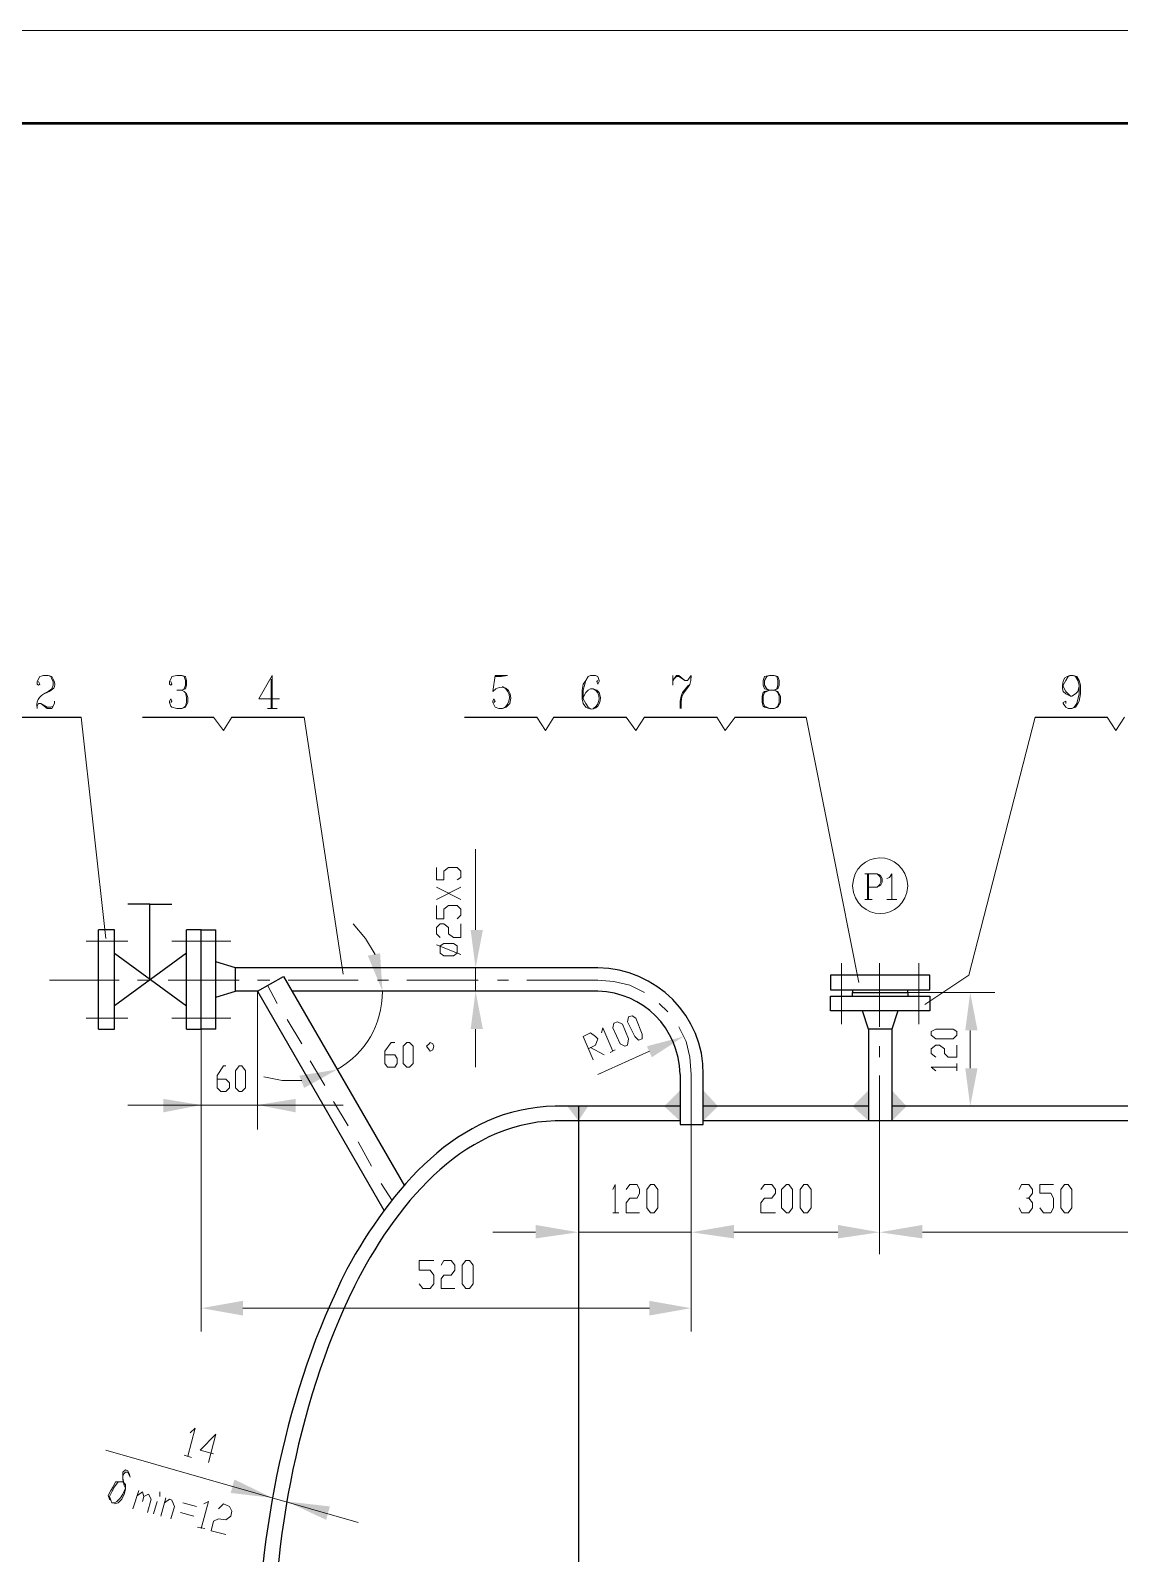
# Model space of a CAD drawing. Header units: millimetres. Extents: x -219 to 948, y -831 to -7.
# Drawn here: x -111.1 to 49, y -231 to -7 of the extents above; entities that cross this region are included whole.
import ezdxf

# ---------------------------------------------------------------- set-up
doc = ezdxf.new("R2010")
doc.units = ezdxf.units.MM
doc.layers.add('1', color=7, linetype='Continuous')

msp = doc.modelspace()

# ---------------------------------------------------------------- hatches: boundary and pattern name
h = msp.add_hatch(color=0)
h.dxf.hatch_style = 2
h.paths.add_polyline_path([(-46.4, -139.29), (-44.6, -139.29), (-45.68, -144.87)])
h = msp.add_hatch(color=0)
h.dxf.hatch_style = 2
h.paths.add_polyline_path([(-59.72, -142.71), (-61.52, -143.07), (-59.36, -148.29)])
h = msp.add_hatch(color=0)
h.dxf.hatch_style = 2
h.paths.add_polyline_path([(-46.4, -153.87), (-44.6, -153.87), (-45.68, -148.29)])
h = msp.add_hatch(color=0)
h.dxf.hatch_style = 2
h.paths.add_polyline_path([(26.32, -154.05), (28.12, -154.05), (27.04, -148.47)])
h = msp.add_hatch(color=0)
h.dxf.hatch_style = 2
h.paths.add_polyline_path([(-20.48, -156.39), (-19.76, -158.01), (-15.08, -154.95)])
h = msp.add_hatch(color=0)
h.dxf.hatch_style = 2
h.paths.add_polyline_path([(-71.6, -160.71), (-70.88, -162.51), (-66.02, -159.81)])
h = msp.add_hatch(color=0)
h.dxf.hatch_style = 2
h.paths.add_polyline_path([(26.32, -159.63), (28.12, -159.63), (27.04, -165.21)])
h = msp.add_hatch(color=0)
h.dxf.hatch_style = 2
h.paths.add_polyline_path([(-17.96, -165.21), (-15.62, -167.37), (-15.62, -162.87)])
h = msp.add_hatch(color=0)
h.dxf.hatch_style = 2
h.paths.add_polyline_path([(-10.04, -165.21), (-12.2, -167.37), (-12.2, -162.87)])
h = msp.add_hatch(color=0)
h.dxf.hatch_style = 2
h.paths.add_polyline_path([(9.76, -165.21), (12.1, -167.37), (12.1, -162.87)])
h = msp.add_hatch(color=0)
h.dxf.hatch_style = 2
h.paths.add_polyline_path([(17.68, -165.21), (15.52, -167.37), (15.52, -162.87)])
h = msp.add_hatch(color=0)
h.dxf.hatch_style = 2
h.paths.add_polyline_path([(-91.58, -166.11), (-91.58, -164.13), (-86, -165.03)])
h = msp.add_hatch(color=0)
h.dxf.hatch_style = 2
h.paths.add_polyline_path([(-72.14, -166.11), (-72.14, -164.13), (-77.72, -165.03)])
h = msp.add_hatch(color=0)
h.dxf.hatch_style = 2
h.paths.add_polyline_path([(-30.56, -167.37), (-32.18, -165.21), (-29.12, -165.21)])
h = msp.add_hatch(color=0)
h.dxf.hatch_style = 2
h.paths.add_polyline_path([(-36.86, -182.67), (-36.86, -184.65), (-30.56, -183.75)])
h = msp.add_hatch(color=0)
h.dxf.hatch_style = 2
h.paths.add_polyline_path([(-7.7, -182.67), (-7.7, -184.65), (-14, -183.75)])
h = msp.add_hatch(color=0)
h.dxf.hatch_style = 2
h.paths.add_polyline_path([(-7.7, -182.67), (-7.7, -184.65), (-14, -183.75)])
h = msp.add_hatch(color=0)
h.dxf.hatch_style = 2
h.paths.add_polyline_path([(7.6, -182.67), (7.6, -184.65), (13.72, -183.75)])
h = msp.add_hatch(color=0)
h.dxf.hatch_style = 2
h.paths.add_polyline_path([(20.02, -182.67), (20.02, -184.65), (13.72, -183.75)])
h = msp.add_hatch(color=0)
h.dxf.hatch_style = 2
h.paths.add_polyline_path([(-79.88, -193.83), (-79.88, -195.99), (-86, -194.91)])
h = msp.add_hatch(color=0)
h.dxf.hatch_style = 2
h.paths.add_polyline_path([(-20.12, -193.83), (-20.12, -195.99), (-14, -194.91)])
h = msp.add_hatch(color=0)
h.dxf.hatch_style = 2
h.paths.add_polyline_path([(-81.14, -220.11), (-81.68, -222.09), (-75.56, -222.81)])
h = msp.add_hatch(color=0)
h.dxf.hatch_style = 2
h.paths.add_polyline_path([(-67.1, -224.07), (-67.64, -226.05), (-73.4, -223.35)])

# ---------------------------------------------------------------- linework, layer by layer
at = {"layer": '1', "color": 0, "lineweight": 5}
for points in [[(-218.84, -6.99), (-218.84, -830.85), (947.56, -830.85), (947.56, -6.99), (-218.84, -6.99)], [(-108.5, -101.85), (-108.14, -102.03), (-107.96, -102.39), (-107.78, -102.75), (-107.78, -103.29), (-107.96, -103.83), (-108.5, -104.19), (-109.22, -104.55)], [(-90.5, -102.75), (-90.32, -103.11), (-90.5, -103.29), (-90.68, -103.11), (-90.68, -102.75), (-90.5, -102.39), (-90.32, -102.03), (-89.6, -101.85), (-88.88, -101.85), (-88.34, -102.03), (-88.16, -102.57), (-88.16, -103.29), (-88.34, -103.83), (-88.88, -104.01), (-89.6, -104.01)], [(-88.88, -101.85), (-88.52, -102.03), (-88.34, -102.57), (-88.34, -103.29), (-88.52, -103.83), (-88.88, -104.01), (-88.52, -104.19), (-88.16, -104.55), (-87.98, -105.09), (-87.98, -105.81), (-88.34, -106.53), (-88.88, -106.71), (-89.6, -106.71), (-90.32, -106.53), (-90.5, -106.35), (-90.68, -105.81), (-90.68, -105.63), (-90.5, -105.27), (-90.32, -105.63), (-90.5, -105.81)], [(-75.56, -106.71), (-75.56, -101.85), (-77.54, -105.27), (-74.48, -105.27)], [(-75.74, -102.39), (-75.74, -106.71)], [(-42.8, -101.85), (-41, -101.85)], [(-42.8, -102.03), (-41.9, -102.03), (-41, -101.85)], [(-28.76, -101.85), (-29.12, -102.03), (-29.48, -102.57), (-29.84, -104.01), (-29.84, -105.27), (-29.48, -105.99), (-29.12, -106.53), (-28.76, -106.71)], [(-16.7, -101.85), (-16.7, -103.29)], [(-16.7, -102.75), (-16.52, -102.39), (-16.16, -101.85), (-15.8, -101.85), (-14.9, -102.57), (-14.54, -102.57), (-14.36, -102.39), (-14, -101.85)], [(-16.52, -102.39), (-16.16, -102.03), (-15.8, -102.03), (-14.9, -102.57)], [(-2.48, -101.85), (-3.2, -102.03), (-3.38, -102.57), (-3.38, -103.29), (-3.2, -103.83), (-2.48, -104.01), (-1.76, -104.01), (-1.22, -103.83), (-1.04, -103.29), (-1.04, -102.57), (-1.22, -102.03), (-1.76, -101.85), (-2.48, -101.85), (-2.84, -102.03), (-3.2, -102.57), (-3.2, -103.29), (-2.84, -103.83), (-2.48, -104.01)], [(-1.76, -104.01), (-1.4, -103.83), (-1.22, -103.29), (-1.22, -102.57), (-1.4, -102.03), (-1.76, -101.85)], [(41.8, -104.91), (41.44, -104.55), (41.08, -104.19), (40.72, -103.47), (40.72, -103.29), (41.08, -102.57), (41.44, -102.03), (41.8, -101.85)], [(42.16, -101.85), (42.52, -102.03), (42.88, -102.57), (43.06, -103.29), (43.06, -104.55), (42.7, -105.99), (42.34, -106.53), (41.98, -106.71)], [(-88.34, -104.37), (-88.16, -105.09), (-88.16, -105.81), (-88.34, -106.35), (-88.52, -106.53), (-88.88, -106.71)], [(-14.36, -103.29), (-15.26, -104.37), (-15.44, -104.91), (-15.62, -105.63), (-15.62, -106.71)], [(-2.48, -104.01), (-3.2, -104.19), (-3.38, -104.37), (-3.56, -104.91), (-3.56, -105.81), (-3.38, -106.35), (-3.2, -106.53), (-2.48, -106.71), (-1.76, -106.71), (-1.22, -106.53), (-0.86, -105.81), (-0.86, -104.91), (-1.22, -104.19), (-1.76, -104.01)], [(-2.48, -104.01), (-2.84, -104.19), (-3.2, -104.37), (-3.38, -104.91), (-3.38, -105.81), (-3.2, -106.35), (-2.84, -106.53), (-2.48, -106.71)], [(-1.76, -106.71), (-1.4, -106.53), (-1.22, -106.35), (-1.04, -105.81), (-1.04, -104.91), (-1.22, -104.37), (-1.4, -104.19), (-1.76, -104.01)], [(-110.12, -106.35), (-109.94, -105.99), (-109.58, -105.99), (-108.68, -106.53), (-108.14, -106.53), (-107.78, -106.35), (-107.6, -105.99)], [(-109.58, -105.99), (-108.68, -106.71), (-107.96, -106.71), (-107.6, -105.99), (-107.6, -105.63)], [(-76.28, -106.71), (-74.84, -106.71)], [(-100.04, -140.55), (-103.64, -107.97)], [(-84.2, -107.97), (-82.76, -109.95), (-81.5, -107.97)], [(-65.12, -145.77), (-70.88, -107.97)], [(-36.68, -107.97), (-35.42, -109.95), (-34.16, -107.97)], [(-23.54, -107.97), (-22.1, -109.95), (-20.84, -107.97)], [(-10.22, -107.97), (-8.96, -109.95), (-7.52, -107.97)], [(10.66, -147.03), (2.92, -107.97)], [(20.38, -150.27), (26.86, -145.95), (36.58, -107.97)], [(47.2, -107.97), (48.46, -109.95), (49.72, -107.97)], [(-45.68, -133.71), (-45.68, -127.41)], [(-48.38, -131.91), (-47.84, -131.55), (-47.84, -130.65), (-48.38, -130.11), (-49.64, -130.11), (-50.36, -130.65), (-50.36, -131.91), (-51.44, -131.91), (-51.44, -130.11)], [(11.56, -131.01), (13.36, -131.01), (13.72, -131.19), (13.9, -131.37), (14.08, -131.73), (14.08, -132.27), (13.9, -132.63), (13.72, -132.81), (13.36, -132.99), (12.1, -132.99)], [(11.92, -131.01), (11.92, -134.79)], [(12.1, -131.01), (12.1, -134.79)], [(13.36, -131.01), (13.72, -131.37), (13.9, -131.73), (13.9, -132.27), (13.72, -132.63), (13.36, -132.99)], [(14.8, -131.73), (15.16, -131.55), (15.52, -131.01), (15.52, -134.79)], [(15.52, -131.19), (15.52, -134.79)], [(-47.84, -134.79), (-51.44, -132.99)], [(-51.44, -134.79), (-47.84, -132.99)], [(-45.68, -139.29), (-45.68, -133.71)], [(-48.38, -137.67), (-47.84, -137.13), (-47.84, -136.23), (-48.38, -135.69), (-49.64, -135.69), (-50.36, -136.23), (-50.36, -137.67), (-51.44, -137.67), (-51.44, -135.69)], [(11.56, -134.79), (12.64, -134.79)], [(14.8, -134.79), (16.24, -134.79)], [(-60.44, -142.89), (-61.88, -140.55), (-63.68, -138.39)], [(-50.9, -140.37), (-51.44, -139.83), (-51.44, -138.93), (-50.9, -138.39), (-50.36, -138.39), (-49.64, -138.93), (-49.64, -139.83), (-48.92, -140.37), (-47.84, -140.37), (-47.84, -138.39)], [(-96.8, -140.91), (-102.92, -140.91)], [(-90.32, -140.91), (-81.68, -140.91)], [(-47.84, -142.89), (-51.44, -141.45)], [(-48.38, -142.71), (-48.92, -143.07), (-50.36, -143.07), (-50.9, -142.71), (-50.9, -141.63), (-50.36, -141.27), (-48.92, -141.27), (-48.38, -141.63), (-48.38, -142.71)], [(-45.68, -144.87), (-49.1, -144.87)], [(-45.68, -144.87), (-45.68, -148.29)], [(8.14, -144.15), (8.14, -153.15)], [(13.72, -144.15), (13.72, -153.51)], [(19.48, -144.15), (19.48, -153.15)], [(-98.06, -146.67), (-108.32, -146.67)], [(-93.56, -146.67), (-95.36, -146.67)], [(-80.42, -146.67), (-90.86, -146.67)], [(-75.92, -146.67), (-77.72, -146.67)], [(-76.28, -147.39), (-74.84, -150.09)], [(-62.96, -146.67), (-73.22, -146.67)], [(-58.46, -146.67), (-60.08, -146.67)], [(-45.32, -146.67), (-55.76, -146.67)], [(-40.82, -146.67), (-42.44, -146.67)], [(-27.68, -146.67), (-38.12, -146.67)], [(-20.84, -148.47), (-20.84, -148.47), (-23, -147.39), (-25.34, -146.85), (-27.68, -146.67)], [(-77.72, -148.29), (-77.72, -156.75)], [(-45.32, -148.29), (-49.1, -148.29)], [(17.86, -148.47), (30.64, -148.47)], [(-96.8, -152.25), (-102.92, -152.25)], [(-90.32, -152.25), (-81.68, -152.25)], [(-21.74, -155.49), (-22.28, -154.95), (-23.36, -152.79), (-23.18, -152.07), (-22.64, -151.89), (-22.1, -152.25), (-21.2, -154.59), (-21.2, -155.31), (-21.74, -155.49)], [(-17.42, -151.35), (-18.68, -150.09)], [(-86, -153.87), (-86, -159.27)], [(-73.4, -152.43), (-71.24, -156.03)], [(-45.68, -153.87), (-45.68, -159.45)], [(-28.4, -158.37), (-29.84, -154.95), (-28.76, -154.41), (-28.04, -154.95), (-27.68, -155.31), (-28.04, -156.21), (-29.12, -156.75)], [(-27.14, -154.41), (-26.96, -153.69), (-25.52, -157.11)], [(-23.72, -156.39), (-24.44, -156.03), (-25.52, -153.69), (-25.34, -152.97), (-24.8, -152.79), (-24.08, -153.15), (-23.18, -155.31), (-23.36, -156.21), (-23.72, -156.39)], [(-14, -160.53), (-14.18, -158.01), (-14.72, -155.67), (-15.8, -153.51)], [(25.06, -154.77), (24.52, -155.31), (22, -155.31), (21.28, -154.77), (21.28, -154.23), (22, -153.87), (24.52, -153.87), (25.06, -154.23), (25.06, -154.77)], [(27.04, -154.05), (27.04, -159.63)], [(-77.72, -156.75), (-77.72, -168.63)], [(-59, -157.65), (-57.56, -157.65), (-57.2, -158.19), (-57.2, -158.91), (-57.56, -159.45), (-58.64, -159.45), (-59, -158.91), (-59, -157.11), (-58.1, -155.85), (-57.56, -155.85)], [(-55.76, -159.45), (-56.3, -158.91), (-56.3, -156.39), (-55.76, -155.85), (-55.4, -155.85), (-54.86, -156.39), (-54.86, -158.91), (-55.4, -159.45), (-55.76, -159.45)], [(-51.8, -156.39), (-51.98, -156.03), (-52.34, -155.85), (-52.52, -156.03), (-52.88, -156.39), (-52.52, -156.93), (-52.34, -157.11), (-51.98, -156.93), (-51.8, -156.39)], [(-28.76, -156.57), (-26.78, -157.65)], [(13.72, -156.39), (13.72, -158.01)], [(22, -158.01), (21.28, -157.47), (21.28, -156.75), (22, -156.21), (22.54, -156.21), (23.26, -156.75), (23.26, -157.47), (23.8, -158.01), (25.06, -158.01), (25.06, -156.21)], [(-69.98, -158.55), (-67.82, -162.15)], [(-27.68, -160.53), (-20.12, -157.11)], [(-25.88, -157.29), (-25.16, -156.93)], [(25.06, -159.99), (25.06, -158.91)], [(-86, -159.27), (-86, -168.63)], [(-83.66, -161.25), (-82.4, -161.25), (-81.86, -161.79), (-81.86, -162.51), (-82.4, -163.05), (-83.12, -163.05), (-83.66, -162.51), (-83.66, -160.71), (-82.76, -159.27), (-82.4, -159.27)], [(-80.42, -163.05), (-80.96, -162.51), (-80.96, -159.99), (-80.42, -159.27), (-80.06, -159.27), (-79.52, -159.99), (-79.52, -162.51), (-80.06, -163.05), (-80.42, -163.05)], [(-76.82, -160.89), (-74.12, -161.43), (-71.24, -161.43)], [(-14, -169.53), (-14, -160.53)], [(13.72, -160.71), (13.72, -170.25)], [(22, -159.99), (21.28, -159.45), (25.06, -159.45)], [(-65.12, -165.03), (-96.8, -165.03)], [(-66.56, -164.49), (-64.4, -168.09)], [(-30.56, -165.21), (-30.56, -186.99)], [(15.52, -165.21), (30.64, -165.21)], [(-86, -168.63), (-86, -198.33)], [(-14, -169.53), (-14, -186.99)], [(-14, -169.53), (-14, -186.99)], [(-62.96, -170.43), (-60.98, -174.03)], [(13.72, -170.25), (13.72, -186.99)], [(13.72, -170.25), (13.72, -186.99)], [(-59.54, -176.55), (-57.92, -179.07)], [(-25.52, -177.45), (-25.16, -176.73), (-25.16, -180.87)], [(-23.54, -177.45), (-23, -176.73), (-21.92, -176.73), (-21.56, -177.45), (-21.56, -177.99), (-21.92, -178.71), (-23, -178.71), (-23.54, -179.43), (-23.54, -180.87), (-21.56, -180.87)], [(-19.94, -180.87), (-20.48, -180.15), (-20.48, -177.45), (-19.94, -176.73), (-19.4, -176.73), (-18.86, -177.45), (-18.86, -180.15), (-19.4, -180.87), (-19.94, -180.87)], [(-3.74, -177.45), (-3.2, -176.73), (-2.12, -176.73), (-1.58, -177.45), (-1.58, -177.99), (-2.12, -178.71), (-3.2, -178.71), (-3.74, -179.43), (-3.74, -180.87), (-1.58, -180.87)], [(0.04, -180.87), (-0.68, -180.15), (-0.68, -177.45), (0.04, -176.73), (0.4, -176.73), (0.94, -177.45), (0.94, -180.15), (0.4, -180.87), (0.04, -180.87)], [(2.56, -180.87), (2.02, -180.15), (2.02, -177.45), (2.56, -176.73), (3.1, -176.73), (3.64, -177.45), (3.64, -180.15), (3.1, -180.87), (2.56, -180.87)], [(34.24, -177.45), (34.6, -176.73), (35.68, -176.73), (36.22, -177.45), (36.22, -177.99), (35.68, -178.71), (35.32, -178.71)], [(37.3, -180.15), (37.84, -180.87), (38.92, -180.87), (39.28, -180.15), (39.28, -178.71), (38.92, -177.99), (37.3, -177.99), (37.3, -176.73), (39.28, -176.73)], [(40.9, -180.87), (40.36, -180.15), (40.36, -177.45), (40.9, -176.73), (41.44, -176.73), (41.98, -177.45), (41.98, -180.15), (41.44, -180.87), (40.9, -180.87)], [(35.68, -178.71), (36.22, -179.43), (36.22, -180.15), (35.68, -180.87), (34.6, -180.87), (34.24, -180.15)], [(-25.52, -180.87), (-24.62, -180.87)], [(-36.86, -183.75), (-43.16, -183.75)], [(-30.56, -183.75), (-14, -183.75)], [(-7.7, -183.75), (-1.4, -183.75)], [(-7.7, -183.75), (7.6, -183.75)], [(20.02, -183.75), (56.2, -183.75)], [(-53.96, -191.31), (-53.42, -192.03), (-52.34, -192.03), (-51.8, -191.31), (-51.8, -190.05), (-52.34, -189.33), (-53.96, -189.33), (-53.96, -187.89), (-51.8, -187.89)], [(-50.72, -188.61), (-50.36, -187.89), (-49.28, -187.89), (-48.74, -188.61), (-48.74, -189.33), (-49.28, -190.05), (-50.36, -190.05), (-50.72, -190.59), (-50.72, -192.03), (-48.74, -192.03)], [(-47.12, -192.03), (-47.66, -191.31), (-47.66, -188.61), (-47.12, -187.89), (-46.58, -187.89), (-46.04, -188.61), (-46.04, -191.31), (-46.58, -192.03), (-47.12, -192.03)], [(-14, -186.99), (-14, -198.33)], [(-79.88, -194.91), (-20.12, -194.91)], [(-87.62, -213.27), (-86.9, -212.55), (-87.98, -216.69)], [(-84.2, -216.33), (-86.18, -215.79), (-83.84, -213.45), (-84.92, -217.59)], [(-62.96, -226.41), (-100.04, -215.79)], [(-88.52, -216.51), (-87.44, -216.87)], [(-99.14, -223.53), (-99.32, -223.17), (-99.5, -222.99), (-99.68, -222.45), (-99.32, -221.73), (-98.96, -221.19), (-98.6, -220.47), (-97.88, -220.47), (-97.52, -220.47), (-97.34, -220.83), (-97.52, -219.93), (-97.52, -219.39), (-97.52, -219.03), (-97.16, -218.67), (-96.8, -218.85), (-96.62, -219.21), (-96.44, -219.75), (-96.8, -219.03), (-97.16, -219.03), (-97.34, -219.21), (-97.52, -219.57), (-97.52, -220.11), (-97.34, -221.01), (-97.16, -221.37), (-97.52, -222.27), (-97.88, -222.81), (-98.42, -223.35), (-98.78, -223.53), (-99.14, -223.53)], [(-99.32, -223.17), (-99.5, -222.63), (-99.14, -221.91), (-98.78, -221.19), (-98.24, -220.47), (-97.52, -220.47), (-97.16, -220.83), (-97.16, -221.19), (-97.16, -221.55), (-97.34, -222.27), (-97.7, -222.99), (-98.24, -223.53), (-98.78, -223.71)], [(-96.08, -224.43), (-95.18, -221.73)], [(-95.36, -222.45), (-94.64, -221.91), (-94.46, -222.63), (-94.64, -223.35)], [(-94.46, -222.63), (-93.74, -222.27), (-93.38, -222.99), (-93.92, -224.97)], [(-93.02, -225.15), (-92.48, -223.35)], [(-92.12, -222.63), (-92.12, -221.91)], [(-91.94, -225.51), (-91.22, -222.81)], [(-91.4, -223.53), (-90.68, -222.99), (-90.32, -223.17), (-89.96, -224.07), (-90.5, -225.87)], [(-88.7, -223.53), (-86.72, -224.07)], [(-85.64, -223.71), (-84.92, -223.35), (-86, -227.31)], [(-83.48, -224.43), (-82.76, -223.71), (-81.86, -224.07), (-81.5, -224.79), (-81.68, -225.51), (-82.4, -226.05), (-83.48, -225.87), (-84.2, -226.23), (-84.56, -227.67), (-82.4, -228.21)], [(-87.08, -225.51), (-89.06, -224.97)], [(-86.54, -227.13), (-85.46, -227.31)]]:
    msp.add_lwpolyline(points, dxfattribs=at)
at = {"layer": '1', "color": 0, "lineweight": 50}
msp.add_lwpolyline([(-184.1, -20.67), (-184.1, -816.99), (933.7, -816.99), (933.7, -20.67), (-184.1, -20.67)], dxfattribs=at)
at = {"layer": '1', "color": 0, "lineweight": 25}
for points in [[(-114.26, -107.97), (-103.64, -107.97)], [(-94.64, -107.97), (-84.2, -107.97)], [(-81.5, -107.97), (-70.88, -107.97)], [(-47.3, -107.97), (-36.68, -107.97)], [(-34.16, -107.97), (-23.54, -107.97)], [(-20.84, -107.97), (-10.22, -107.97)], [(-7.52, -107.97), (2.92, -107.97)], [(36.58, -107.97), (47.2, -107.97)], [(-93.56, -135.51), (-96.8, -135.51)], [(-93.56, -146.67), (-93.56, -135.51), (-90.32, -135.51)], [(-101.12, -153.87), (-101.12, -139.29)], [(-98.78, -139.29), (-101.12, -139.29)], [(-98.78, -153.87), (-98.78, -139.29)], [(-88.16, -153.87), (-88.16, -139.29)], [(-86, -139.29), (-88.16, -139.29)], [(-86, -153.87), (-86, -139.29)], [(-86, -139.29), (-83.84, -139.29)], [(-83.84, -153.87), (-83.84, -139.29)], [(-98.78, -142.71), (-88.16, -150.45)], [(-88.16, -142.71), (-98.78, -150.45)], [(-77.72, -148.29), (-80.96, -148.29), (-80.96, -144.87), (-83.84, -143.97)], [(-27.68, -144.87), (-80.96, -144.87)], [(-77.72, -148.29), (-73.94, -146.13)], [(-73.94, -146.13), (-56.12, -176.91)], [(6.52, -145.95), (6.52, -148.11), (21.1, -148.11), (21.1, -145.95), (6.52, -145.95)], [(-83.84, -149.19), (-80.96, -148.29)], [(-77.72, -148.29), (-59.18, -180.51)], [(-27.68, -148.29), (-72.68, -148.29)], [(6.52, -151.17), (6.52, -149.01), (21.1, -149.01), (21.1, -151.17), (6.52, -151.17)], [(9.76, -148.11), (9.76, -148.47)], [(9.76, -149.01), (9.76, -148.47), (17.86, -148.47), (17.86, -149.01)], [(17.86, -148.47), (17.86, -148.11)], [(15.52, -153.87), (12.1, -153.87), (11.2, -151.17)], [(16.42, -151.17), (15.52, -153.87)], [(-101.12, -153.87), (-98.78, -153.87)], [(-88.16, -153.87), (-86, -153.87)], [(-83.84, -153.87), (-86, -153.87)], [(12.1, -153.87), (12.1, -167.37)], [(15.52, -153.87), (15.52, -167.37)], [(-15.62, -160.53), (-15.62, -167.91), (-12.2, -167.91)], [(-12.2, -167.91), (-12.2, -160.53)], [(-15.62, -165.21), (-33.98, -165.21)], [(-30.56, -165.21), (-30.56, -336.03)], [(12.1, -165.21), (-12.2, -165.21)], [(56.92, -165.21), (15.52, -165.21)], [(-15.62, -167.37), (-33.98, -167.37)], [(56.92, -167.37), (-12.2, -167.37)]]:
    msp.add_lwpolyline(points, dxfattribs=at)
at = {"layer": '1', "color": 0, "lineweight": 5}
for points, knots in [([(-109.94, -102.75), (-109.94, -102.75), (-109.76, -103.11), (-109.76, -103.11), (-109.76, -103.11), (-109.94, -103.29), (-109.94, -103.29), (-109.94, -103.29), (-110.12, -103.11), (-110.12, -103.11), (-110.12, -103.11), (-110.12, -102.75), (-110.12, -102.75), (-110.12, -102.75), (-109.76, -102.03), (-109.76, -102.03), (-109.76, -102.03), (-109.22, -101.85), (-109.22, -101.85), (-109.22, -101.85), (-108.5, -101.85), (-108.5, -101.85), (-108.5, -101.85), (-107.96, -102.03), (-107.96, -102.03), (-107.96, -102.03), (-107.78, -102.39), (-107.78, -102.39), (-106.52, -104.91), (-110.66, -103.65), (-110.12, -106.71)], [0, 0, 0, 0, 1, 1, 1, 2, 2, 2, 3, 3, 3, 4, 4, 4, 5, 5, 5, 6, 6, 6, 7, 7, 7, 8, 8, 8, 9, 9, 9, 10, 10, 10, 10]), ([(-42.8, -101.85), (-42.8, -101.85), (-43.16, -104.19), (-43.16, -104.19), (-42.08, -102.93), (-39.92, -103.65), (-40.64, -105.99), (-40.64, -105.99), (-41.18, -106.53), (-41.18, -106.53), (-41.18, -106.53), (-41.72, -106.71), (-41.72, -106.71), (-41.72, -106.71), (-42.26, -106.71), (-42.26, -106.71), (-42.26, -106.71), (-42.8, -106.53), (-42.8, -106.53), (-42.8, -106.53), (-43.16, -105.81), (-43.16, -105.81), (-43.16, -105.81), (-43.16, -105.63), (-43.16, -105.63), (-43.16, -105.63), (-42.98, -105.27), (-42.98, -105.27), (-42.98, -105.27), (-42.8, -105.63), (-42.8, -105.63), (-42.8, -105.63), (-42.98, -105.81), (-42.98, -105.81)], [0, 0, 0, 0, 1, 1, 1, 2, 2, 2, 3, 3, 3, 4, 4, 4, 5, 5, 5, 6, 6, 6, 7, 7, 7, 8, 8, 8, 9, 9, 9, 10, 10, 10, 11, 11, 11, 11]), ([(-27.68, -102.57), (-27.68, -102.57), (-27.86, -102.75), (-27.86, -102.75), (-27.86, -102.75), (-27.68, -103.11), (-27.68, -103.11), (-27.68, -103.11), (-27.5, -102.75), (-27.5, -102.75), (-27.5, -102.75), (-27.5, -102.57), (-27.5, -102.57), (-27.5, -102.57), (-27.68, -102.03), (-27.68, -102.03), (-27.68, -102.03), (-28.04, -101.85), (-28.04, -101.85), (-28.04, -101.85), (-28.76, -101.85), (-28.76, -101.85), (-28.76, -101.85), (-29.12, -102.03), (-29.12, -102.03), (-29.12, -102.03), (-29.48, -102.57), (-29.48, -102.57), (-29.48, -102.57), (-29.84, -103.11), (-29.84, -103.11), (-29.84, -103.11), (-30.02, -104.01), (-30.02, -104.01), (-30.02, -104.01), (-30.02, -105.27), (-30.02, -105.27), (-30.02, -105.27), (-29.84, -105.99), (-29.84, -105.99), (-29.84, -105.99), (-29.48, -106.53), (-29.48, -106.53), (-28.4, -107.25), (-27.32, -106.53), (-27.32, -105.09), (-27.32, -105.09), (-27.5, -104.37), (-27.5, -104.37), (-27.5, -104.37), (-27.86, -104.01), (-27.86, -104.01), (-27.86, -104.01), (-28.4, -103.83), (-28.4, -103.83), (-28.4, -103.83), (-28.76, -103.83), (-28.76, -103.83), (-28.76, -103.83), (-29.12, -104.01), (-29.12, -104.01), (-29.12, -104.01), (-29.48, -104.37), (-29.48, -104.37), (-29.48, -104.37), (-29.84, -105.09), (-29.84, -105.09)], [0, 0, 0, 0, 1, 1, 1, 2, 2, 2, 3, 3, 3, 4, 4, 4, 5, 5, 5, 6, 6, 6, 7, 7, 7, 8, 8, 8, 9, 9, 9, 10, 10, 10, 11, 11, 11, 12, 12, 12, 13, 13, 13, 14, 14, 14, 15, 15, 15, 16, 16, 16, 17, 17, 17, 18, 18, 18, 19, 19, 19, 20, 20, 20, 21, 21, 21, 22, 22, 22, 22]), ([(43.06, -103.47), (43.06, -103.47), (42.88, -104.19), (42.88, -104.19), (42.88, -104.19), (42.52, -104.55), (42.52, -104.55), (42.52, -104.55), (41.98, -104.91), (41.98, -104.91), (41.98, -104.91), (41.8, -104.91), (41.8, -104.91), (41.8, -104.91), (41.08, -104.55), (41.08, -104.55), (41.08, -104.55), (40.72, -104.19), (40.72, -104.19), (40.36, -103.11), (40.72, -101.67), (42.16, -101.85), (42.16, -101.85), (42.7, -102.03), (42.7, -102.03), (42.7, -102.03), (43.06, -102.57), (43.06, -102.57), (43.06, -102.57), (43.24, -103.29), (43.24, -103.29), (43.24, -103.29), (43.24, -104.55), (43.24, -104.55), (43.24, -104.55), (43.06, -105.63), (43.06, -105.63), (43.06, -105.63), (42.88, -105.99), (42.88, -105.99), (42.88, -105.99), (42.52, -106.53), (42.52, -106.53), (42.52, -106.53), (41.98, -106.71), (41.98, -106.71), (41.98, -106.71), (41.44, -106.71), (41.44, -106.71), (41.44, -106.71), (41.08, -106.53), (41.08, -106.53), (41.08, -106.53), (40.72, -105.99), (40.72, -105.99), (40.72, -105.99), (40.72, -105.81), (40.72, -105.81), (40.72, -105.81), (41.08, -105.63), (41.08, -105.63), (41.08, -105.63), (41.08, -105.81), (41.08, -105.81), (41.08, -105.81), (41.08, -105.99), (41.08, -105.99)], [0, 0, 0, 0, 1, 1, 1, 2, 2, 2, 3, 3, 3, 4, 4, 4, 5, 5, 5, 6, 6, 6, 7, 7, 7, 8, 8, 8, 9, 9, 9, 10, 10, 10, 11, 11, 11, 12, 12, 12, 13, 13, 13, 14, 14, 14, 15, 15, 15, 16, 16, 16, 17, 17, 17, 18, 18, 18, 19, 19, 19, 20, 20, 20, 21, 21, 21, 22, 22, 22, 22]), ([(17.86, -132.81), (17.5, -127.23), (9.94, -127.41), (9.76, -132.81), (10.12, -138.21), (17.5, -138.21), (17.86, -132.81)], [0, 0, 0, 0, 1, 1, 1, 2, 2, 2, 2])]:
    msp.add_open_spline(points, degree=3, knots=knots, dxfattribs=at)
for points in [[(-14, -101.85), (-13.82, -104.19), (-15.8, -103.65), (-15.44, -106.71)], [(-41.72, -103.47), (-40.28, -104.19), (-40.46, -106.17), (-41.72, -106.71)], [(-28.4, -106.71), (-27.32, -106.17), (-27.14, -104.37), (-28.4, -103.83)], [(-66.02, -159.81), (-61.7, -157.29), (-59.54, -153.33), (-59.36, -148.29)]]:
    msp.add_open_spline(points, degree=3, dxfattribs=at)
at = {"layer": '1', "color": 0, "lineweight": 25}
for points in [[(-12.2, -160.53), (-12.02, -152.07), (-19.22, -144.87), (-27.68, -144.87)], [(-15.62, -160.53), (-15.8, -153.69), (-21.02, -148.47), (-27.68, -148.29)]]:
    msp.add_open_spline(points, degree=3, dxfattribs=at)
for points in [[(-33.98, -165.21), (-48.38, -165.39), (-58.28, -177.63), (-64.58, -189.15), (-73.76, -207.33), (-77.54, -227.67), (-77.9, -247.83), (-78.08, -268.53), (-75.02, -289.41), (-66.56, -308.13), (-60.62, -320.91), (-49.64, -336.03), (-33.98, -336.03)], [(-33.98, -167.37), (-48.02, -167.73), (-57.74, -180.33), (-63.5, -191.67), (-72.32, -209.67), (-75.74, -230.91), (-75.56, -250.71), (-75.74, -270.33), (-72.32, -291.75), (-63.5, -309.39), (-57.74, -320.91), (-48.02, -333.69), (-33.98, -333.87)]]:
    msp.add_open_spline(points, degree=3, knots=[0, 0, 0, 0, 1, 1, 1, 2, 2, 2, 3, 3, 3, 4, 4, 4, 4], dxfattribs=at)

doc.saveas('drawing.dxf')
